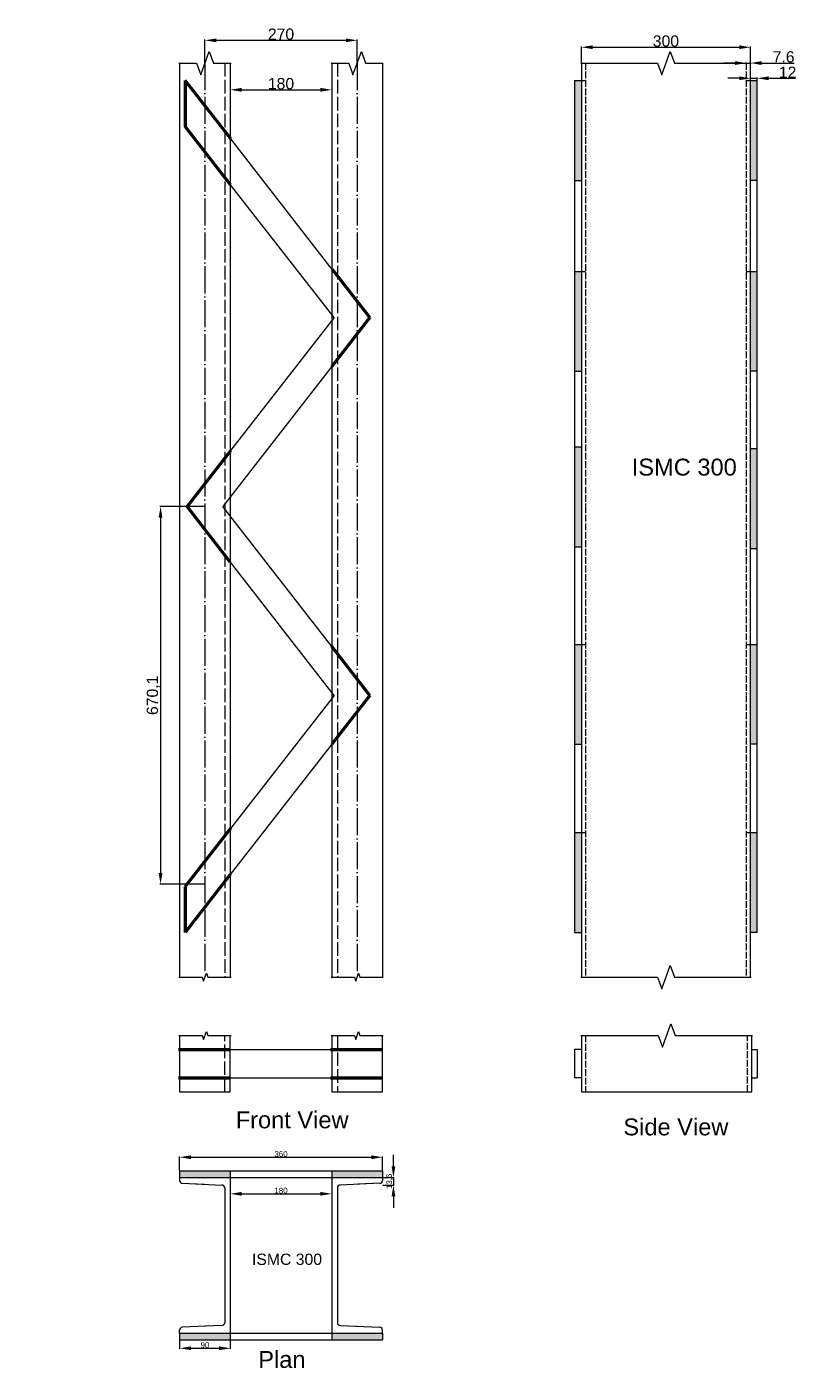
# Model space of a CAD drawing. Header units: millimetres. Extents: x 871 to 3601, y 145 to 2554.
# Drawn here: x 2236 to 3601, y 174 to 2554 of the extents above; entities that cross this region are included whole.
import ezdxf

# ---------------------------------------------------------------- set-up
doc = ezdxf.new("R2010")
doc.units = ezdxf.units.MM
doc.linetypes.add('ACAD_ISO02W100', pattern=[15, 12, -3])
doc.linetypes.add('ACAD_ISO04W100', pattern=[30, 24, -3, 0, -3])
doc.styles.get("Standard").update_dxf_attribs({"font": 'arial.ttf'})
doc.dimstyles.new('ISO-25', dxfattribs={"dimtxt": 2.5, "dimasz": 2.5, "dimexe": 1.25, "dimexo": 0.625, "dimtad": 1, "dimtxsty": 'Standard', "dimcen": 2.5, "dimadec": 0, "dimazin": 0, "dimtfac": 1, "dimtmove": 0, "dimatfit": 3, "dimfxl": 1, "dimarcsym": 0})

# ---------------------------------------------------------------- blocks, each defined once
blk = doc.blocks.new('*D62')
at = {"color": 0, "lineweight": -2, "transparency": 16777216}
for p, q in [((2552.1, 2490.7), (2552.1, 2531.6)), ((2572.1, 2530.4), (2802.1, 2530.4)), ((2822.1, 2490.7), (2822.1, 2531.6))]:
    blk.add_line(p, q, dxfattribs=at)
at = {"color": 0, "transparency": 16777216}
for points in [[(2572.1, 2533.7), (2572.1, 2527), (2552.1, 2530.4)], [(2802.1, 2533.7), (2802.1, 2527), (2822.1, 2530.4)]]:
    blk.add_solid(points, dxfattribs=at)
at = {"layer": 'Defpoints', "color": 0, "transparency": 16777216}
for p in [(2822.1, 2530.4), (2552.1, 2490), (2822.1, 2490)]:
    blk.add_point(p, dxfattribs=at)
at = {"color": 0, "transparency": 16777216, "insert": (2687.1, 2541.2), "char_height": 20, "attachment_point": 5}
blk.add_mtext('270', dxfattribs=at)
blk = doc.blocks.new('*D63')
at = {"color": 0, "lineweight": -2, "transparency": 16777216}
for p, q in [((2597.1, 2489.4), (2597.1, 2441.3)), ((2777.1, 2489.4), (2777.1, 2441.3)), ((2617.1, 2442.6), (2757.1, 2442.6))]:
    blk.add_line(p, q, dxfattribs=at)
at = {"color": 0, "transparency": 16777216}
for points in [[(2617.1, 2445.9), (2617.1, 2439.2), (2597.1, 2442.6)], [(2757.1, 2445.9), (2757.1, 2439.2), (2777.1, 2442.6)]]:
    blk.add_solid(points, dxfattribs=at)
at = {"layer": 'Defpoints', "color": 0, "transparency": 16777216}
for p in [(2597.1, 2490), (2777.1, 2490), (2777.1, 2442.6)]:
    blk.add_point(p, dxfattribs=at)
at = {"color": 0, "transparency": 16777216, "insert": (2687.1, 2453.4), "char_height": 20, "attachment_point": 5}
blk.add_mtext('180', dxfattribs=at)
blk = doc.blocks.new('*D64')
at = {"color": 0, "lineweight": -2, "transparency": 16777216}
for p, q in [((2551.5, 1703.2), (2472.1, 1703.2)), ((2473.4, 1683.2), (2473.4, 1053.1)), ((2551.5, 1033.1), (2472.1, 1033.1))]:
    blk.add_line(p, q, dxfattribs=at)
at = {"color": 0, "transparency": 16777216}
for points in [[(2470, 1683.2), (2476.7, 1683.2), (2473.4, 1703.2)], [(2470, 1053.1), (2476.7, 1053.1), (2473.4, 1033.1)]]:
    blk.add_solid(points, dxfattribs=at)
at = {"layer": 'Defpoints', "color": 0, "transparency": 16777216}
for p in [(2552.1, 1703.2), (2473.4, 1033.1), (2552.1, 1033.1)]:
    blk.add_point(p, dxfattribs=at)
at = {"color": 0, "transparency": 16777216, "insert": (2460.7, 1368.2), "char_height": 20, "attachment_point": 5, "rotation": 90}
blk.add_mtext('670,1', dxfattribs=at)
blk = doc.blocks.new('*D65')
at = {"color": 0, "lineweight": -2, "transparency": 16777216}
for p, q in [((3219.9, 2490.7), (3219.9, 2519.4)), ((3239.9, 2518.1), (3499.9, 2518.1)), ((3519.9, 2490.7), (3519.9, 2519.4))]:
    blk.add_line(p, q, dxfattribs=at)
at = {"color": 0, "transparency": 16777216}
for points in [[(3239.9, 2521.5), (3239.9, 2514.8), (3219.9, 2518.1)], [(3499.9, 2521.5), (3499.9, 2514.8), (3519.9, 2518.1)]]:
    blk.add_solid(points, dxfattribs=at)
at = {"layer": 'Defpoints', "color": 0, "transparency": 16777216}
for p in [(3519.9, 2518.1), (3219.9, 2490), (3519.9, 2490)]:
    blk.add_point(p, dxfattribs=at)
at = {"color": 0, "transparency": 16777216, "insert": (3369.9, 2529), "char_height": 20, "attachment_point": 5}
blk.add_mtext('300', dxfattribs=at)
blk = doc.blocks.new('*D66')
at = {"color": 0, "lineweight": -2, "transparency": 16777216}
for p, q in [((3499.9, 2463), (3479.9, 2463)), ((3519.9, 2459.6), (3519.9, 2464.3)), ((3519.9, 2463), (3531.9, 2463)), ((3531.9, 2459.6), (3531.9, 2464.3)), ((3551.9, 2463), (3599.7, 2463))]:
    blk.add_line(p, q, dxfattribs=at)
at = {"color": 0, "transparency": 16777216}
for points in [[(3499.9, 2466.4), (3499.9, 2459.7), (3519.9, 2463)], [(3551.9, 2466.4), (3551.9, 2459.7), (3531.9, 2463)]]:
    blk.add_solid(points, dxfattribs=at)
at = {"layer": 'Defpoints', "color": 0, "transparency": 16777216}
for p in [(3519.9, 2459), (3531.9, 2463), (3531.9, 2459)]:
    blk.add_point(p, dxfattribs=at)
at = {"color": 0, "transparency": 16777216, "insert": (3585.8, 2473.7), "char_height": 20, "attachment_point": 5}
blk.add_mtext('12', dxfattribs=at)
blk = doc.blocks.new('*D67')
at = {"color": 0, "lineweight": -2, "transparency": 16777216}
for p, q in [((3492.3, 2490), (3472.3, 2490)), ((3512.3, 2490.7), (3512.3, 2491.3)), ((3512.3, 2490), (3519.9, 2490)), ((3519.9, 2490.7), (3519.9, 2491.3)), ((3539.9, 2490), (3597.4, 2490))]:
    blk.add_line(p, q, dxfattribs=at)
at = {"color": 0, "transparency": 16777216}
for points in [[(3492.3, 2493.4), (3492.3, 2486.7), (3512.3, 2490)], [(3539.9, 2493.4), (3539.9, 2486.7), (3519.9, 2490)]]:
    blk.add_solid(points, dxfattribs=at)
at = {"layer": 'Defpoints', "color": 0, "transparency": 16777216}
for p in [(3512.3, 2490), (3519.9, 2490), (3519.9, 2490)]:
    blk.add_point(p, dxfattribs=at)
at = {"color": 0, "transparency": 16777216, "insert": (3578.7, 2500.9), "char_height": 20, "attachment_point": 5}
blk.add_mtext('7.6', dxfattribs=at)
blk = doc.blocks.new('*D75')
at = {"color": 0, "lineweight": -2, "transparency": 16777216}
for p, q in [((2507.1, 525.3), (2507.1, 549.9)), ((2527.1, 548.7), (2847.1, 548.7)), ((2867.1, 525.3), (2867.1, 549.9))]:
    blk.add_line(p, q, dxfattribs=at)
at = {"color": 0, "transparency": 16777216}
for points in [[(2527.1, 552), (2527.1, 545.3), (2507.1, 548.7)], [(2847.1, 552), (2847.1, 545.3), (2867.1, 548.7)]]:
    blk.add_solid(points, dxfattribs=at)
at = {"layer": 'Defpoints', "color": 0, "transparency": 16777216}
for p in [(2867.1, 548.7), (2507.1, 524.7), (2867.1, 524.7)]:
    blk.add_point(p, dxfattribs=at)
at = {"color": 0, "transparency": 16777216, "insert": (2687.1, 554.4), "char_height": 10, "attachment_point": 5}
blk.add_mtext('360', dxfattribs=at)
blk = doc.blocks.new('*D43')
at = {"color": 0, "lineweight": -2, "transparency": 16777216}
for p, q in [((2886.5, 532.7), (2886.5, 552.7)), ((2867.8, 512.7), (2887.8, 512.7)), ((2886.5, 512.7), (2886.5, 499.1)), ((2867.8, 499.1), (2887.8, 499.1)), ((2886.5, 479.1), (2886.5, 459.1))]:
    blk.add_line(p, q, dxfattribs=at)
at = {"color": 0, "transparency": 16777216}
for points in [[(2883.2, 532.7), (2889.9, 532.7), (2886.5, 512.7)], [(2883.2, 479.1), (2889.9, 479.1), (2886.5, 499.1)]]:
    blk.add_solid(points, dxfattribs=at)
at = {"layer": 'Defpoints', "color": 0, "transparency": 16777216}
for p in [(2867.1, 512.7), (2867.1, 499.1), (2886.5, 499.1)]:
    blk.add_point(p, dxfattribs=at)
at = {"color": 0, "transparency": 16777216, "insert": (2879.9, 505.9), "char_height": 10, "attachment_point": 5, "rotation": 90}
blk.add_mtext('13,6', dxfattribs=at)
blk = doc.blocks.new('*D76')
at = {"color": 0, "lineweight": -2, "transparency": 16777216}
for p, q in [((2507.1, 236.1), (2507.1, 208.5)), ((2597.1, 236.1), (2597.1, 208.5)), ((2527.1, 209.7), (2577.1, 209.7))]:
    blk.add_line(p, q, dxfattribs=at)
at = {"color": 0, "transparency": 16777216}
for points in [[(2527.1, 213), (2527.1, 206.4), (2507.1, 209.7)], [(2577.1, 213), (2577.1, 206.4), (2597.1, 209.7)]]:
    blk.add_solid(points, dxfattribs=at)
at = {"layer": 'Defpoints', "color": 0, "transparency": 16777216}
for p in [(2507.1, 236.7), (2597.1, 236.7), (2597.1, 209.7)]:
    blk.add_point(p, dxfattribs=at)
at = {"color": 0, "transparency": 16777216, "insert": (2552.1, 215.4), "char_height": 10, "attachment_point": 5}
blk.add_mtext('90', dxfattribs=at)
blk = doc.blocks.new('*D77')
at = {"color": 0, "lineweight": -2, "transparency": 16777216}
for p, q in [((2597.1, 512.1), (2597.1, 482.4)), ((2777.1, 512.1), (2777.1, 482.4)), ((2617.1, 483.7), (2757.1, 483.7))]:
    blk.add_line(p, q, dxfattribs=at)
at = {"color": 0, "transparency": 16777216}
for points in [[(2617.1, 487), (2617.1, 480.4), (2597.1, 483.7)], [(2757.1, 487), (2757.1, 480.4), (2777.1, 483.7)]]:
    blk.add_solid(points, dxfattribs=at)
at = {"layer": 'Defpoints', "color": 0, "transparency": 16777216}
for p in [(2597.1, 512.7), (2777.1, 512.7), (2777.1, 483.7)]:
    blk.add_point(p, dxfattribs=at)
at = {"color": 0, "transparency": 16777216, "insert": (2687.1, 489.4), "char_height": 10, "attachment_point": 5}
blk.add_mtext('180', dxfattribs=at)

msp = doc.modelspace()

# ---------------------------------------------------------------- hatches: boundary and pattern name
h = msp.add_hatch(color=256)
h.dxf.hatch_style = 1
h.paths.add_polyline_path([(3219.919, 2459.007), (3207.919, 2459.007), (3207.919, 2373.155), (3207.919, 2281.865), (3219.919, 2281.865), (3219.919, 2373.346)])
h.paths.add_polyline_path([(3519.919, 2373.346), (3519.919, 2281.865), (3531.919, 2281.865), (3531.919, 2373.538), (3531.919, 2459.007), (3519.919, 2459.007)])
h.paths.add_polyline_path([(3219.919, 2120.21), (3207.919, 2120.21), (3207.919, 2038.105), (3207.919, 1943.069), (3219.919, 1943.069), (3219.919, 2038.296)])
h.paths.add_polyline_path([(3519.919, 2038.296), (3519.919, 1943.069), (3531.919, 1943.069), (3531.919, 2038.487), (3531.919, 2120.21), (3519.919, 2120.21)])
h.paths.add_polyline_path([(3219.919, 1369.195), (3219.919, 1458.416), (3207.919, 1458.416), (3207.919, 1368.004), (3207.919, 1281.274), (3219.919, 1281.274)])
h.paths.add_polyline_path([(3519.919, 1368.195), (3519.919, 1281.274), (3531.919, 1281.274), (3531.919, 1368.386), (3531.919, 1458.416), (3519.919, 1458.416)])
h = msp.add_hatch(color=256)
h.dxf.hatch_style = 1
h.paths.add_polyline_path([(3219.919, 1808.929), (3207.919, 1808.929), (3207.919, 1703.054), (3207.919, 1631.788), (3219.919, 1631.788), (3219.919, 1703.245)])
h.paths.add_polyline_path([(3531.919, 1805.496), (3519.919, 1805.496), (3519.919, 1703.245), (3519.919, 1628.354), (3531.919, 1628.354), (3531.919, 1703.437)])
h = msp.add_hatch(color=256)
h.dxf.hatch_style = 1
h.paths.add_polyline_path([(3219.919, 1033.145), (3219.919, 1124.626), (3207.919, 1124.626), (3207.919, 1032.953), (3207.919, 947.484), (3219.919, 947.484)])
h.paths.add_polyline_path([(3531.919, 1124.626), (3519.919, 1124.626), (3519.919, 1033.145), (3519.919, 947.484), (3531.919, 947.484), (3531.919, 1033.336)])
h = msp.add_hatch(color=256)
h.dxf.hatch_style = 1
h.paths.add_polyline_path([(2597.145, 236.678), (2552.145, 236.678), (2507.145, 236.678), (2507.145, 224.678), (2597.145, 224.678)])
h.paths.add_polyline_path([(2867.145, 236.678), (2777.145, 236.678), (2777.145, 224.678), (2867.145, 224.678)])
h.paths.add_polyline_path([(2867.145, 524.678), (2823.145, 524.678), (2777.145, 524.678), (2777.145, 512.678), (2867.145, 512.678)])
h.paths.add_polyline_path([(2597.145, 524.678), (2507.145, 524.678), (2507.145, 512.678), (2597.145, 512.678)])
h.paths.add_polyline_path([(1947.714, 524.678), (1857.714, 524.678), (1857.714, 512.678), (1947.714, 512.678)])
h.paths.add_polyline_path([(1677.714, 524.678), (1587.714, 524.678), (1587.714, 512.678), (1677.714, 512.678)])
h.paths.add_polyline_path([(1947.714, 236.678), (1857.714, 236.678), (1857.714, 224.678), (1947.714, 224.678)])
h.paths.add_polyline_path([(1677.714, 236.678), (1632.714, 236.678), (1587.714, 236.678), (1587.714, 224.678), (1677.714, 224.678)])
h.paths.add_polyline_path([(1305.883, 278.007), (1215.883, 278.007), (1215.883, 266.007), (1305.883, 266.007)])
h.paths.add_polyline_path([(1035.883, 278.007), (990.883, 278.007), (945.883, 278.007), (945.883, 266.007), (1035.883, 266.007)])
h.paths.add_polyline_path([(1305.883, 566.007), (1215.883, 566.007), (1215.883, 554.007), (1305.883, 554.007)])
h.paths.add_polyline_path([(1035.883, 566.007), (945.883, 566.007), (945.883, 554.007), (1035.883, 554.007)])

# ---------------------------------------------------------------- linework, layer by layer
for p, q in [((2507.145, 2490.03), (2507.145, 868.195)), ((2597.145, 2490.03), (2597.145, 868.195)), ((2777.145, 2490.03), (2777.145, 868.195)), ((2867.145, 2490.03), (2867.145, 868.195)), ((3219.919, 2490.03), (3227.519, 2490.03)), ((3219.919, 2490.03), (3219.919, 2459.007)), ((3512.319, 2490.03), (3519.919, 2490.03)), ((3519.919, 2459.007), (3519.919, 2490.03)), ((3207.919, 2459.007), (3227.519, 2459.007)), ((3207.919, 2459.007), (3207.919, 2373.155)), ((3219.919, 2459.007), (3219.919, 2373.346)), ((3512.319, 2459.007), (3531.919, 2459.007)), ((3519.919, 2373.346), (3519.919, 2459.007)), ((3531.919, 2373.538), (3531.919, 2459.007)), ((3207.919, 2373.155), (3207.919, 2038.105)), ((3219.919, 2373.346), (3219.919, 2038.296)), ((3519.919, 2038.296), (3519.919, 2373.346)), ((3531.919, 2038.487), (3531.919, 2373.538)), ((2778.048, 2123.847), (2597.76, 2355.448)), ((2781.282, 2038.296), (2597.702, 2274.125)), ((3207.919, 2281.865), (3219.919, 2281.865)), ((3531.919, 2281.865), (3519.919, 2281.865)), ((3207.919, 2120.21), (3227.519, 2120.21)), ((3512.319, 2120.21), (3531.919, 2120.21)), ((2781.282, 2038.296), (2597.588, 1802.321)), ((3207.919, 2038.105), (3207.919, 1703.054)), ((3219.919, 2038.296), (3219.919, 1703.245)), ((3519.919, 1703.245), (3519.919, 2038.296)), ((3531.919, 1703.437), (3531.919, 2038.487)), ((2776.902, 1951.272), (2583.827, 1703.245)), ((3207.919, 1943.069), (3219.919, 1943.069)), ((3531.919, 1943.069), (3519.919, 1943.069)), ((3207.919, 1808.929), (3219.919, 1808.929)), ((3531.919, 1805.496), (3519.919, 1805.496)), ((2777.074, 1454.998), (2583.827, 1703.245)), ((3207.919, 1703.054), (3207.919, 1368.004)), ((3219.919, 1703.245), (3219.919, 1369.195)), ((3519.919, 1368.195), (3519.919, 1703.245)), ((3531.919, 1368.386), (3531.919, 1703.437)), ((3207.919, 1631.788), (3219.919, 1631.788)), ((3531.919, 1628.354), (3519.919, 1628.354)), ((2781.282, 1368.195), (2597.18, 1604.695)), ((3207.919, 1458.416), (3227.519, 1458.416)), ((3512.319, 1458.416), (3531.919, 1458.416)), ((2781.282, 1368.195), (2597.548, 1132.169)), ((3207.919, 1368.004), (3207.919, 1032.953)), ((3219.919, 1369.195), (3219.919, 1033.145)), ((3519.919, 1033.145), (3519.919, 1368.195)), ((3531.919, 1033.336), (3531.919, 1368.386)), ((2777.035, 1281.341), (2597.043, 1050.123)), ((3207.919, 1281.274), (3219.919, 1281.274)), ((3531.919, 1281.274), (3519.919, 1281.274)), ((3207.919, 1124.626), (3227.519, 1124.626)), ((3512.319, 1124.626), (3531.919, 1124.626)), ((3207.919, 1032.953), (3207.919, 947.484)), ((3219.919, 1033.145), (3219.919, 947.484)), ((3519.919, 947.484), (3519.919, 1033.145)), ((3531.919, 947.484), (3531.919, 1033.336)), ((2507.145, 1008.195), (2507.145, 937.484)), ((3207.919, 947.484), (3219.919, 947.484)), ((3207.919, 947.484), (3219.919, 947.484)), ((3219.919, 947.484), (3219.919, 868.195)), ((3519.919, 868.195), (3519.919, 947.484)), ((3531.919, 947.484), (3519.919, 947.484)), ((3531.919, 947.484), (3519.919, 947.484)), ((3219.919, 868.195), (3227.519, 868.195)), ((3512.319, 868.195), (3519.919, 868.195)), ((2507.145, 764.661), (2507.145, 664.661)), ((2597.145, 664.661), (2597.145, 764.661)), ((2777.145, 764.661), (2777.145, 664.661)), ((2867.145, 664.661), (2867.145, 764.661)), ((3219.919, 764.661), (3219.919, 689.661)), ((3522.419, 689.661), (3522.419, 764.661)), ((2507.145, 739.661), (2867.145, 739.661)), ((3207.919, 739.661), (3207.919, 689.661)), ((3219.919, 739.661), (3207.919, 739.661)), ((3522.419, 739.661), (3531.919, 739.661)), ((3531.919, 739.661), (3531.919, 689.661)), ((3207.919, 714.47), (3207.919, 689.661)), ((3219.919, 714.661), (3219.919, 664.661)), ((3522.419, 664.661), (3522.419, 714.661)), ((3531.919, 714.813), (3531.919, 689.661)), ((2507.145, 689.661), (2867.145, 689.661)), ((3219.919, 689.661), (3207.919, 689.661)), ((3522.419, 689.661), (3531.919, 689.661)), ((2507.145, 664.661), (2597.145, 664.661)), ((2777.145, 664.661), (2867.145, 664.661)), ((3219.919, 664.661), (3522.419, 664.661)), ((2507.145, 524.678), (2551.145, 524.678)), ((2507.145, 524.678), (2867.145, 524.678)), ((2507.145, 524.678), (2507.145, 512.678)), ((2597.145, 524.678), (2597.145, 224.678)), ((2777.145, 524.678), (2777.145, 224.678)), ((2823.145, 524.678), (2867.145, 524.678)), ((2867.145, 524.678), (2867.145, 512.678)), ((2507.145, 512.678), (2551.145, 512.678)), ((2507.145, 512.678), (2867.145, 512.678)), ((2507.145, 512.678), (2507.145, 507.458)), ((2511.921, 502.464), (2551.145, 500.698)), ((2511.921, 502.464), (2582.37, 499.293)), ((2862.37, 502.464), (2791.921, 499.293)), ((2823.145, 512.678), (2867.145, 512.678)), ((2862.37, 502.464), (2823.145, 500.698)), ((2867.145, 512.678), (2867.145, 507.458)), ((2587.145, 494.298), (2587.145, 255.058)), ((2787.145, 494.298), (2787.145, 255.058)), ((2507.145, 236.678), (2507.145, 241.898)), ((2582.37, 250.064), (2511.921, 246.893)), ((2582.37, 250.064), (2552.145, 248.703)), ((2791.921, 250.064), (2822.145, 248.703)), ((2791.921, 250.064), (2862.37, 246.893)), ((2867.145, 236.678), (2867.145, 241.898)), ((2507.145, 236.678), (2597.145, 236.678)), ((2507.145, 236.678), (2507.145, 224.678)), ((2507.145, 224.678), (2867.145, 224.678)), ((2507.145, 224.678), (2867.145, 224.678)), ((2552.145, 236.678), (2822.145, 236.678)), ((2552.145, 224.678), (2822.145, 224.678)), ((2777.145, 236.678), (2867.145, 236.678)), ((2777.145, 236.678), (2822.145, 236.678)), ((2777.145, 236.678), (2867.145, 236.678)), ((2867.145, 236.678), (2867.145, 224.678))]:
    msp.add_line(p, q)
at = {"linetype": 'ACAD_ISO04W100', "ltscale": 2}
for p, q in [((2552.145, 2490.03), (2552.145, 868.195)), ((2822.145, 2490.03), (2822.145, 868.195))]:
    msp.add_line(p, q, dxfattribs=at)
at = {"linetype": 'ACAD_ISO02W100', "ltscale": 2}
for p, q in [((2587.145, 2490.03), (2587.145, 868.195)), ((2787.145, 2490.03), (2787.145, 868.195)), ((2587.145, 664.661), (2587.145, 764.661)), ((2787.145, 764.661), (2787.145, 664.661))]:
    msp.add_line(p, q, dxfattribs=at)
at = {"linetype": 'ACAD_ISO02W100'}
for p, q in [((3227.519, 2490.03), (3227.519, 2374.468)), ((3512.319, 2490.03), (3512.319, 2374.225)), ((3227.519, 2373.467), (3227.519, 2039.417)), ((3512.319, 2373.225), (3512.319, 2039.175)), ((3227.519, 2038.417), (3227.519, 1704.367)), ((3512.319, 2038.175), (3512.319, 1704.125)), ((3227.519, 1703.367), (3227.519, 1369.316)), ((3512.319, 1703.124), (3512.319, 1369.074)), ((3227.519, 1368.316), (3227.519, 1034.266)), ((3512.319, 1368.074), (3512.319, 1034.024)), ((3227.519, 1033.266), (3227.519, 868.195)), ((3512.319, 1033.024), (3512.319, 868.195)), ((3227.519, 764.661), (3227.519, 664.661)), ((3514.819, 664.661), (3514.819, 764.661)), ((3514.819, 664.661), (3514.819, 714.54))]:
    msp.add_line(p, q, dxfattribs=at)
at = {"lineweight": 100}
for p, q in [((2517.145, 2459.007), (2517.145, 2377.609)), ((2597.76, 2355.448), (2517.145, 2459.007)), ((2597.702, 2274.125), (2517.145, 2377.609)), ((2844.645, 2038.296), (2778.278, 2123.552)), ((2844.645, 2038.296), (2776.917, 1951.291)), ((2597.303, 1801.954), (2520.464, 1703.245)), ((2597.139, 1604.747), (2520.464, 1703.245)), ((2844.645, 1368.195), (2777.146, 1454.905)), ((2844.645, 1368.195), (2777.145, 1281.484)), ((2597.478, 1132.078), (2517.145, 1028.882)), ((2597.043, 1050.123), (2517.145, 947.484)), ((2517.145, 1028.882), (2517.145, 947.484)), ((2505.091, 739.661), (2595.091, 739.661)), ((2775.091, 739.661), (2865.091, 739.661)), ((2505.091, 689.661), (2595.091, 689.661)), ((2775.091, 689.661), (2865.091, 689.661))]:
    msp.add_line(p, q, dxfattribs=at)
at = {"linetype": 'Continuous'}
for points in [[(2505.895, 2490.03), (2537.145, 2490.03), (2544.645, 2469.424), (2559.645, 2510.636), (2567.145, 2490.03), (2598.395, 2490.03)], [(2775.895, 2490.03), (2807.145, 2490.03), (2814.645, 2469.424), (2829.645, 2510.636), (2837.145, 2490.03), (2868.395, 2490.03)], [(3218.669, 2490.03), (3354.919, 2490.03), (3362.419, 2469.424), (3377.419, 2510.636), (3384.919, 2490.03), (3521.169, 2490.03)], [(3218.669, 868.195), (3354.919, 868.195), (3362.419, 847.589), (3377.419, 888.801), (3384.919, 868.195), (3521.169, 868.195)], [(2505.895, 868.195), (2547.145, 868.195), (2549.645, 861.326), (2554.645, 875.064), (2557.145, 868.195), (2598.395, 868.195)], [(2775.895, 868.195), (2817.145, 868.195), (2819.645, 861.326), (2824.645, 875.064), (2827.145, 868.195), (2868.395, 868.195)], [(2505.895, 764.661), (2547.145, 764.661), (2549.645, 757.793), (2554.645, 771.53), (2557.145, 764.661), (2598.395, 764.661)], [(2775.895, 764.661), (2817.145, 764.661), (2819.645, 757.793), (2824.645, 771.53), (2827.145, 764.661), (2868.395, 764.661)], [(3218.669, 764.661), (3356.169, 764.661), (3363.669, 744.055), (3378.669, 785.267), (3386.169, 764.661), (3523.669, 764.661)]]:
    msp.add_lwpolyline(points, dxfattribs=at)
for centre, start, end in [((2512.145, 507.458), 180, 267.423428), ((2862.145, 507.458), 272.576572, 0), ((2582.145, 494.298), 0, 87.423428), ((2792.145, 494.298), 92.576572, 180), ((2512.145, 241.898), 92.576572, 180), ((2582.145, 255.058), 272.576572, 0), ((2792.145, 255.058), 180, 267.423428), ((2862.145, 241.898), 0, 87.423428)]:
    msp.add_arc(centre, 5, start, end)

# ---------------------------------------------------------------- texts
at = {"attachment_point": 1}
for s, width, insert, char_height in [('ISMC 300', 203.02116, (3309.298, 1788.153), 30), ('Front View ', 233.37819, (2606.687, 630.002), 30), ('Side View ', 233.37819, (3294.407, 617.43), 30), ('ISMC 300', 203.02116, (2635.6, 377.58), 20), ('Plan', 130.69787, (2646.684, 204.808), 30)]:
    msp.add_mtext_dynamic_manual_height_columns(s, width=width, gutter_width=12.5, heights=[0], dxfattribs=dict(at, insert=insert, char_height=char_height))

# ---------------------------------------------------------------- dimensions: what is measured, and where the dimension line sits
for base, p1, p2, override, picture, middle in [((2822.145, 2530.361), (2552.145, 2490.03), (2822.145, 2490.03), {"dimtxt": 20, "dimasz": 20}, '*D62', (2687.145, 2541.197)), ((3519.919, 2518.128), (3219.919, 2490.03), (3519.919, 2490.03), {"dimtxt": 20, "dimasz": 20}, '*D65', (3369.919, 2528.971)), ((2777.145, 2442.55), (2597.145, 2490.03), (2777.145, 2490.03), {"dimtxt": 20, "dimasz": 20}, '*D63', (2687.145, 2453.387)), ((2867.145, 548.682), (2507.145, 524.678), (2867.145, 524.678), {"dimtxt": 10, "dimasz": 20}, '*D75', (2687.145, 554.416)), ((2777.145, 483.7), (2597.145, 512.678), (2777.145, 512.678), {"dimtxt": 10, "dimasz": 20}, '*D77', (2687.145, 489.431)), ((2597.145, 209.71), (2507.145, 236.678), (2597.145, 236.678), {"dimtxt": 10, "dimasz": 20}, '*D76', (2552.145, 215.441))]:
    dim = msp.add_linear_dim(base=base, p1=p1, p2=p2, dimstyle='ISO-25', override=override)
    dim.commit()
    dim.dimension.update_dxf_attribs({"geometry": picture, "text_midpoint": middle})
dim = msp.add_linear_dim(base=(3519.919, 2490.03), p1=(3512.319, 2490.03), p2=(3519.919, 2490.03), text='7.6', dimstyle='ISO-25', override={"dimtxt": 20, "dimasz": 20})
dim.commit()
dim.dimension.update_dxf_attribs({"geometry": '*D67', "text_midpoint": (3578.662, 2490.03), "dimtype": 160})
dim = msp.add_linear_dim(base=(3531.919, 2463.019), p1=(3519.919, 2459.007), p2=(3531.919, 2459.007), dimstyle='ISO-25', override={"dimtxt": 20, "dimasz": 20})
dim.commit()
dim.dimension.update_dxf_attribs({"geometry": '*D66', "text_midpoint": (3585.825, 2463.019), "dimtype": 160})
dim = msp.add_linear_dim(base=(2473.366, 1033.145), p1=(2552.145, 1703.245), p2=(2552.145, 1033.145), angle=90, dimstyle='ISO-25', override={"dimtxt": 20, "dimasz": 20})
dim.commit()
dim.dimension.update_dxf_attribs({"geometry": '*D64', "text_midpoint": (2460.722, 1368.195)})
dim = msp.add_linear_dim(base=(2886.538, 499.078), p1=(2867.145, 512.678), p2=(2867.145, 499.078), angle=90, dimstyle='ISO-25', override={"dimtxt": 10, "dimasz": 20})
dim.commit()
dim.dimension.update_dxf_attribs({"geometry": '*D43', "text_midpoint": (2886.538, 505.878), "dimtype": 160})

doc.saveas('drawing.dxf')
